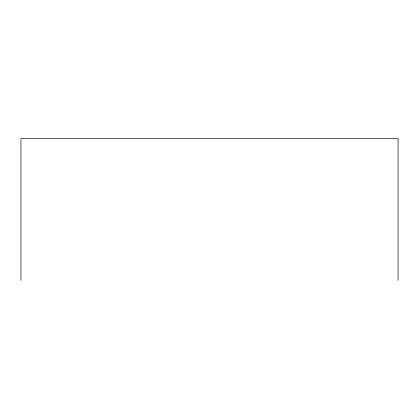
<?xml version="1.0" encoding="UTF-8"?>
<svg xmlns="http://www.w3.org/2000/svg" width="419" height="419" viewBox="0 0 419 419"><rect width="100%" height="100%" fill="white"/><g stroke="black" fill="none" stroke-linecap="round" stroke-linejoin="round"><path stroke-width="0.63" d="M398.05 280.379L398.05 138.621L20.95 138.621L20.95 280.379"/></g></svg>
